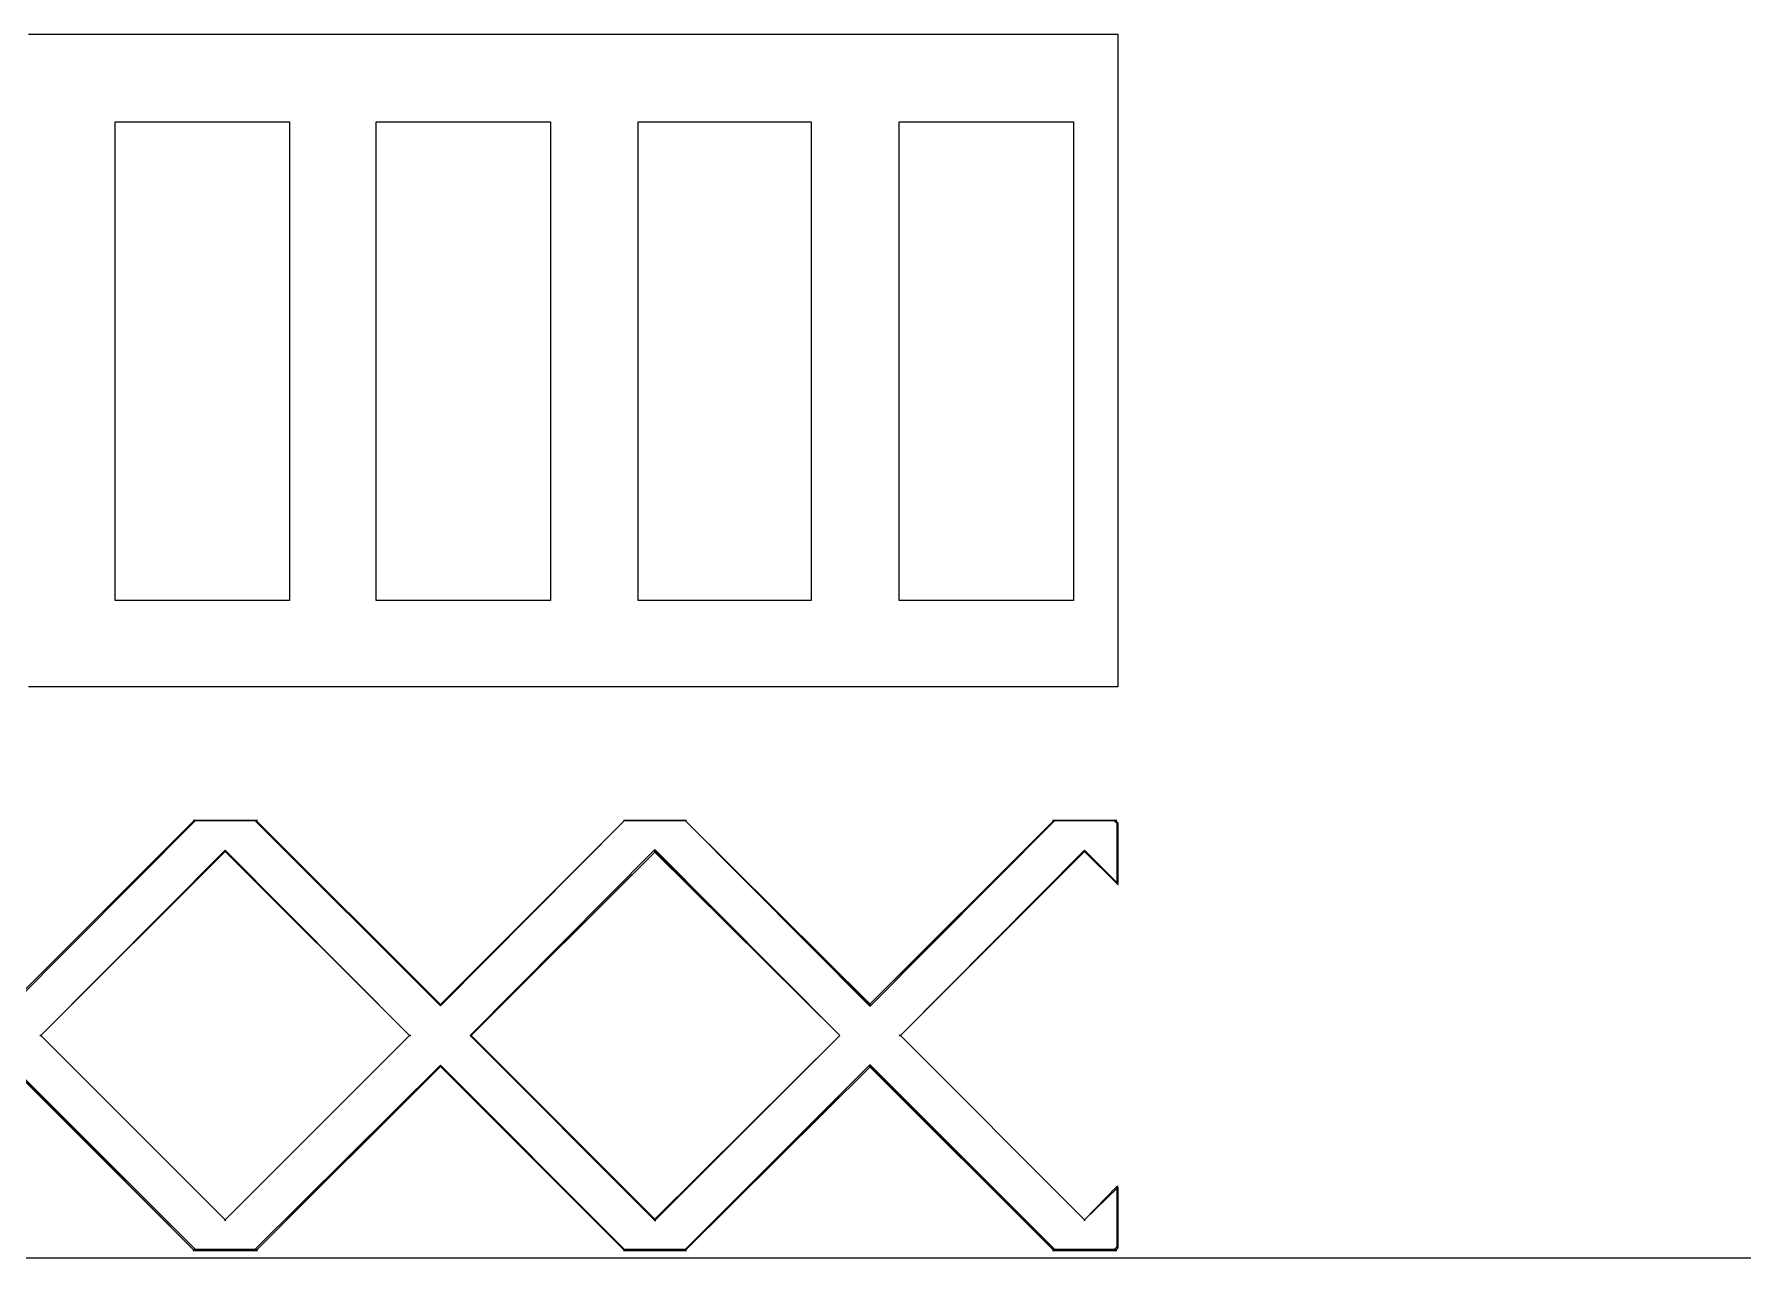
# Model space of a CAD drawing. Extents: x -66030 to 95157, y -13132 to 45879.
# Drawn here: x 63715 to 69113, y 16976 to 20842 of the extents above; entities that cross this region are included whole.
import ezdxf

# ---------------------------------------------------------------- set-up
doc = ezdxf.new("R2010")
doc.units = 0
doc.header["$LTSCALE"] = 100
doc.header["$MEASUREMENT"] = 0
doc.layers.get('0').update_dxf_attribs({"linetype": 'CONTINUOUS'})
doc.layers.add('3', color=11, linetype='CONTINUOUS')

msp = doc.modelspace()

# ---------------------------------------------------------------- linework, layer by layer
at = {"lineweight": 0}
for points in [[(63697.9, 20842.3), (63971.3, 20842.3), (64522, 20842.3), (64795.4, 20842.3), (65346.2, 20842.3), (65623.5, 20842.3), (66170.3, 20842.3), (66447.7, 20842.3), (66998.4, 20842.3), (67139, 20842.3), (67139, 18780), (66998.4, 18780), (66447.7, 18780), (66170.3, 18780), (65623.5, 18780), (65346.2, 18780), (64795.4, 18780), (64522, 18780), (63971.3, 18780), (63697.9, 18780)], [(63639.3, 17776.1), (64221.3, 18358.1), (64221.3, 18358.1), (64416.6, 18358.1), (64416.6, 18358.1), (64998.5, 17776.1), (65580.5, 18358.1), (65580.5, 18358.1), (65771.9, 18358.1), (65771.9, 18358.1), (66353.9, 17776.1), (66939.8, 18358.1), (66935.9, 18358.1), (67131.2, 18358.1), (67131.2, 18358.1), (67139, 18350.3), (67139, 18158.9), (67033.6, 18260.5), (66451.6, 17678.5), (67033.6, 17096.5), (67139, 17198.1), (67139, 17006.7), (67131.2, 16998.9), (67131.2, 16998.9), (66935.9, 16998.9), (66939.8, 16998.9), (66353.9, 17584.8), (65771.9, 16998.9), (65771.9, 16998.9), (65580.5, 16998.9), (65580.5, 16998.9), (64998.5, 17584.8), (64416.6, 16998.9), (64416.6, 16998.9), (64221.3, 16998.9), (64221.3, 16998.9), (63639.3, 17584.8)]]:
    msp.add_lwpolyline(points, dxfattribs=at)
for points in [[(63971.3, 20565), (64522, 20565), (64522, 19053.4), (63971.3, 19053.4), (63971.3, 20565)], [(64795.4, 20565), (65346.2, 20565), (65346.2, 19053.4), (64795.4, 19053.4), (64795.4, 20565)], [(65623.5, 20565), (66170.3, 20565), (66170.3, 19053.4), (65623.5, 19053.4), (65623.5, 20565)], [(66447.7, 20565), (66998.4, 20565), (66998.4, 19053.4), (66447.7, 19053.4), (66447.7, 20565)], [(64225.2, 18358.1), (64221.3, 18358.1), (63639.3, 17776.1), (63643.2, 17772.2), (64225.2, 18358.1), (64225.2, 18358.1), (64225.2, 18358.1), (64225.2, 18358.1), (64225.2, 18358.1)], [(64221.3, 18358.1), (64221.3, 18358.1), (64221.3, 18358.1), (64225.2, 18358.1), (64225.2, 18358.1), (64221.3, 18358.1), (64221.3, 18358.1), (64217.4, 18358.1), (64221.3, 18358.1)], [(64416.6, 18358.1), (64416.6, 18358.1), (64221.3, 18358.1), (64221.3, 18358.1), (64416.6, 18358.1), (64416.6, 18358.1), (64416.6, 18358.1), (64420.5, 18358.1), (64416.6, 18358.1)], [(64412.7, 18358.1), (64416.6, 18358.1), (64416.6, 18358.1), (64412.7, 18358.1), (64412.7, 18358.1), (64412.7, 18358.1), (64412.7, 18358.1), (64412.7, 18358.1), (64412.7, 18358.1)], [(64998.5, 17772.2), (64998.5, 17776.1), (64416.6, 18358.1), (64412.7, 18358.1), (64998.5, 17772.2), (64998.5, 17772.2), (64998.5, 17772.2), (64998.5, 17772.2), (64998.5, 17772.2)], [(65580.5, 18358.1), (65580.5, 18358.1), (64998.5, 17776.1), (64998.5, 17772.2), (65580.5, 18358.1), (65580.5, 18358.1), (65580.5, 18358.1), (65584.4, 18358.1), (65580.5, 18358.1)], [(65580.5, 18358.1), (65580.5, 18358.1), (65580.5, 18358.1), (65580.5, 18358.1), (65580.5, 18358.1), (65580.5, 18358.1), (65580.5, 18358.1), (65576.6, 18358.1), (65580.5, 18358.1)], [(65771.9, 18358.1), (65771.9, 18358.1), (65580.5, 18358.1), (65580.5, 18358.1), (65771.9, 18358.1), (65771.9, 18358.1), (65771.9, 18358.1), (65775.8, 18358.1), (65771.9, 18358.1)], [(65771.9, 18358.1), (65771.9, 18358.1), (65771.9, 18358.1), (65771.9, 18358.1), (65771.9, 18358.1), (65771.9, 18358.1), (65771.9, 18358.1), (65771.9, 18358.1), (65771.9, 18358.1)], [(66357.8, 17772.2), (66357.8, 17776.1), (65771.9, 18358.1), (65771.9, 18358.1), (66353.9, 17772.2), (66357.8, 17772.2), (66353.9, 17772.2), (66353.9, 17772.2), (66357.8, 17772.2)], [(66939.8, 18358.1), (66935.9, 18358.1), (66353.9, 17776.1), (66357.8, 17772.2), (66939.8, 18358.1), (66939.8, 18358.1), (66939.8, 18358.1), (66939.8, 18358.1), (66939.8, 18358.1)], [(66935.9, 18358.1), (66935.9, 18358.1), (66935.9, 18358.1), (66939.8, 18358.1), (66939.8, 18358.1), (66935.9, 18358.1), (66935.9, 18358.1), (66932, 18358.1), (66935.9, 18358.1)], [(67131.2, 18358.1), (67131.2, 18358.1), (66935.9, 18358.1), (66935.9, 18358.1), (67131.2, 18358.1), (67131.2, 18358.1), (67131.2, 18358.1), (67135.1, 18358.1), (67131.2, 18358.1)], [(67127.3, 18358.1), (67131.2, 18358.1), (67131.2, 18358.1), (67127.3, 18358.1), (67127.3, 18358.1), (67127.3, 18358.1), (67127.3, 18358.1), (67127.3, 18358.1), (67127.3, 18358.1)], [(67139, 18350.3), (67139, 18350.3), (67131.2, 18358.1), (67127.3, 18358.1), (67135.1, 18350.3), (67139, 18350.3), (67139, 18350.3), (67139, 18350.3), (67139, 18350.3)], [(67135.1, 18158.9), (67139, 18158.9), (67139, 18350.3), (67135.1, 18350.3), (67135.1, 18158.9), (67135.1, 18158.9), (67135.1, 18158.9), (67139, 18155), (67139, 18158.9)], [(64318.9, 18264.4), (64318.9, 18264.4), (63736.9, 17678.5), (63736.9, 17678.5), (64318.9, 18260.5), (64318.9, 18264.4), (64318.9, 18264.4), (64318.9, 18264.4), (64318.9, 18264.4)], [(64318.9, 17096.5), (63736.9, 17678.5), (64318.9, 18260.5), (64900.9, 17678.5), (64318.9, 17096.5)], [(64900.9, 17678.5), (64900.9, 17678.5), (64318.9, 18264.4), (64318.9, 18260.5), (64900.9, 17678.5), (64900.9, 17678.5), (64900.9, 17678.5), (64904.8, 17678.5), (64900.9, 17678.5)], [(65678.2, 18264.4), (65674.3, 18264.4), (65092.3, 17678.5), (65096.2, 17678.5), (65678.2, 18260.5), (65678.2, 18264.4), (65678.2, 18264.4), (65678.2, 18264.4), (65674.3, 18264.4)], [(65678.2, 18260.5), (66260.2, 17678.5), (65678.2, 17096.5), (65092.3, 17678.5), (65678.2, 18260.5)], [(66260.2, 17678.5), (66260.2, 17678.5), (65678.2, 18264.4), (65674.3, 18260.5), (66260.2, 17678.5), (66260.2, 17678.5), (66260.2, 17678.5), (66260.2, 17678.5), (66260.2, 17678.5)], [(66451.6, 17678.5), (66451.6, 17678.5), (67033.6, 18260.5), (67033.6, 18264.4), (66451.6, 17678.5), (66451.6, 17678.5), (66451.6, 17678.5), (66447.7, 17678.5), (66451.6, 17678.5)], [(67033.6, 18264.4), (67033.6, 18260.5), (67135.1, 18158.9), (67139, 18158.9), (67033.6, 18264.4), (67033.6, 18264.4), (67033.6, 18264.4), (67033.6, 18264.4), (67033.6, 18264.4)], [(63736.9, 17678.5), (63736.9, 17678.5), (64318.9, 17096.5), (64318.9, 17096.5), (63736.9, 17678.5), (63736.9, 17678.5), (63736.9, 17678.5), (63733, 17678.5), (63736.9, 17678.5)], [(64318.9, 17096.5), (64318.9, 17096.5), (64900.9, 17678.5), (64900.9, 17678.5), (64318.9, 17096.5), (64318.9, 17096.5), (64318.9, 17096.5), (64318.9, 17092.6), (64318.9, 17096.5)], [(65092.3, 17678.5), (65092.3, 17678.5), (65674.3, 17096.5), (65678.2, 17096.5), (65096.2, 17678.5), (65092.3, 17678.5), (65092.3, 17678.5), (65092.3, 17678.5), (65092.3, 17678.5)], [(65674.3, 17096.5), (65678.2, 17096.5), (66260.2, 17678.5), (66260.2, 17678.5), (65674.3, 17096.5), (65674.3, 17096.5), (65674.3, 17096.5), (65678.2, 17092.6), (65678.2, 17096.5)], [(67033.6, 17096.5), (67033.6, 17096.5), (66451.6, 17678.5), (66451.6, 17678.5), (67033.6, 17096.5), (67033.6, 17096.5), (67033.6, 17096.5), (67033.6, 17092.6), (67033.6, 17096.5)], [(63639.3, 17584.8), (63639.3, 17580.8), (64221.3, 16998.9), (64225.2, 17002.8), (63643.2, 17584.8), (63639.3, 17584.8), (63643.2, 17584.8), (63639.3, 17584.8), (63639.3, 17584.8)], [(64412.7, 16998.9), (64416.6, 16998.9), (64998.5, 17580.8), (64998.5, 17584.8), (64412.7, 17002.8), (64412.7, 16998.9), (64412.7, 17002.8), (64412.7, 16998.9), (64412.7, 16998.9)], [(64998.5, 17584.8), (64998.5, 17580.8), (65580.5, 16998.9), (65580.5, 17002.8), (64998.5, 17584.8), (64998.5, 17584.8), (64998.5, 17584.8), (64998.5, 17584.8), (64998.5, 17584.8)], [(65771.9, 16998.9), (65771.9, 16998.9), (66357.8, 17580.8), (66353.9, 17584.8), (65771.9, 17002.8), (65771.9, 16998.9), (65771.9, 17002.8), (65771.9, 16998.9), (65771.9, 16998.9)], [(66353.9, 17584.8), (66353.9, 17580.8), (66935.9, 16998.9), (66939.8, 17002.8), (66357.8, 17584.8), (66353.9, 17584.8), (66357.8, 17584.8), (66353.9, 17584.8), (66353.9, 17584.8)], [(67139, 17198.1), (67135.1, 17202), (67033.6, 17096.5), (67033.6, 17096.5), (67139, 17198.1), (67139, 17198.1), (67139, 17198.1), (67139, 17202), (67135.1, 17202)], [(67139, 17006.7), (67139, 17006.7), (67139, 17198.1), (67135.1, 17198.1), (67135.1, 17006.7), (67139, 17006.7), (67139, 17006.7), (67139, 17006.7), (67139, 17006.7)], [(64221.3, 17002.8), (64221.3, 16998.9), (64416.6, 16998.9), (64416.6, 17002.8), (64221.3, 17002.8), (64221.3, 17002.8), (64221.3, 17002.8), (64217.4, 16998.9), (64221.3, 16998.9)], [(64225.2, 17002.8), (64221.3, 17002.8), (64221.3, 17002.8), (64225.2, 16998.9), (64225.2, 16998.9), (64225.2, 17002.8), (64225.2, 16998.9), (64225.2, 16998.9), (64225.2, 17002.8)], [(64416.6, 16998.9), (64416.6, 17002.8), (64416.6, 17002.8), (64412.7, 16998.9), (64412.7, 16998.9), (64416.6, 16998.9), (64416.6, 16998.9), (64420.5, 16998.9), (64416.6, 17002.8)], [(65580.5, 17002.8), (65580.5, 16998.9), (65771.9, 16998.9), (65771.9, 17002.8), (65580.5, 17002.8), (65580.5, 17002.8), (65580.5, 17002.8), (65576.6, 16998.9), (65580.5, 16998.9)], [(65580.5, 17002.8), (65580.5, 17002.8), (65580.5, 17002.8), (65580.5, 16998.9), (65580.5, 16998.9), (65580.5, 17002.8), (65580.5, 16998.9), (65584.4, 16998.9), (65580.5, 17002.8)], [(65771.9, 16998.9), (65771.9, 17002.8), (65771.9, 17002.8), (65771.9, 16998.9), (65771.9, 16998.9), (65771.9, 16998.9), (65771.9, 16998.9), (65775.8, 16998.9), (65771.9, 17002.8)], [(66935.9, 17002.8), (66935.9, 16998.9), (67131.2, 16998.9), (67131.2, 17002.8), (66935.9, 17002.8), (66935.9, 17002.8), (66935.9, 17002.8), (66932, 16998.9), (66935.9, 16998.9)], [(66939.8, 17002.8), (66935.9, 17002.8), (66935.9, 17002.8), (66939.8, 16998.9), (66939.8, 16998.9), (66939.8, 17002.8), (66939.8, 16998.9), (66939.8, 16998.9), (66939.8, 17002.8)], [(67127.3, 16998.9), (67131.2, 16998.9), (67139, 17006.7), (67135.1, 17010.6), (67127.3, 17002.8), (67127.3, 16998.9), (67127.3, 17002.8), (67127.3, 16998.9), (67127.3, 16998.9)], [(67131.2, 16998.9), (67131.2, 17002.8), (67131.2, 17002.8), (67127.3, 16998.9), (67127.3, 16998.9), (67131.2, 16998.9), (67131.2, 16998.9), (67135.1, 16998.9), (67131.2, 17002.8)]]:
    msp.add_lwpolyline(points, close=True, dxfattribs=at)
at = {"layer": '3'}
msp.add_line((-66009.4, 16976.2), (95156.9, 16976.2), dxfattribs=at)

doc.saveas('drawing.dxf')
